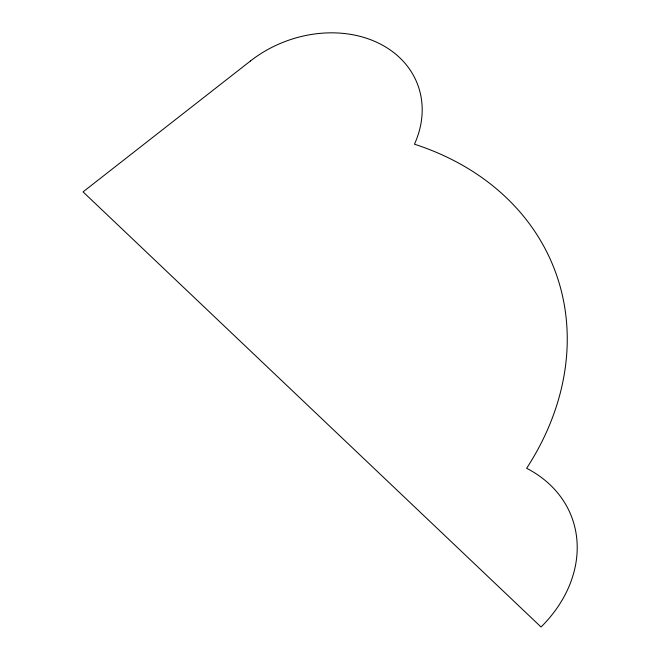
<?xml version="1.0" encoding="UTF-8"?>
<svg xmlns="http://www.w3.org/2000/svg" width="660" height="660" viewBox="0 0 660 660"><rect width="100%" height="100%" fill="white"/><g stroke="black" fill="none" stroke-linecap="round" stroke-linejoin="round"><path stroke-width="0.99" d="M250.503 60.943L83.053 191.879L541.052 627A130.927 104.981 -21 0 0 526.63 468.295A295.581 236.989 -21 0 0 414.455 144.202A108.785 87.219 -21 0 0 379.863 43.783A108.785 87.219 -21 0 0 250.503 60.943"/></g></svg>
